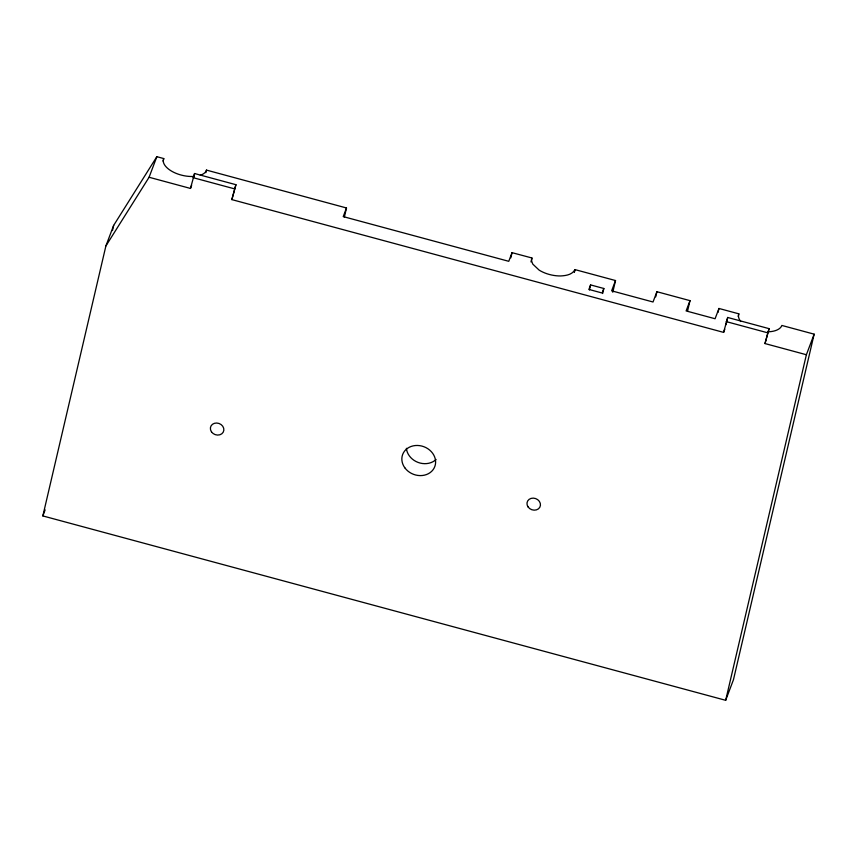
<?xml version="1.0" encoding="UTF-8"?>
<svg xmlns="http://www.w3.org/2000/svg" width="857" height="857" viewBox="0 0 857 857"><rect width="100%" height="100%" fill="white"/><g stroke="black" fill="none" stroke-linecap="round" stroke-linejoin="round"><path stroke-width="1.29" d="M200.281 175.278A22.325 11.355 13.1 0 0 206.141 171.143L206.462 170.093L346.496 207.972L343.228 216.607L508.769 261.31L512.036 252.665L531.897 257.968L531.586 260.935L532.765 264.095L539.16 270.137A22.336 11.366 13.1 0 0 560.692 275.954C565.877 275.665 572.283 274.776 574.918 269.644L574.319 272.247L574.951 269.601L615.519 280.539L612.787 292.237M767.615 331.82A22.325 11.355 13.1 0 0 781.873 325.456L814.15 334.166L733.453 679.74L725.675 700.308L42.85 515.925L105.893 245.948L113.67 225.38L156.852 156.692L163.762 158.566L163.151 161.17M112.46 230.576L113.67 225.38M105.893 245.948L149.086 177.26L190.468 188.433L194.55 173.521L235.932 184.694L231.851 199.606L723.608 332.387L724.776 329.302M193.703 177.12L194.55 173.521M205.851 172.696L206.462 170.093M231.851 199.606L235.932 184.694M344.364 217.1L346.496 207.972M510.815 257.882L512.036 252.665M530.986 261.931L531.897 257.968M589.412 289.945L590.591 284.91L603.842 288.488L602.664 293.523M655.691 296.908L656.912 291.712L690.003 300.646L687.571 311.037M718.059 312.366L718.969 308.466L738.83 313.833A22.325 11.355 13.1 0 0 740.823 321.546M723.608 332.387L727.689 317.465L769.072 328.649L764.99 343.561L806.383 354.734L814.15 334.166M726.008 324.674L727.689 317.465M738.231 316.437L738.83 313.833M764.99 343.561L769.072 328.649M725.675 700.308L806.383 354.734M163.762 158.566L163.216 160.366A22.325 11.355 13.1 0 0 194.41 176.403M149.086 177.26L156.852 156.692M42.85 515.925L45.132 509.883M190.468 188.433L191.636 185.348M590.591 284.91L588.888 289.43L602.128 293.008L603.842 288.488M615.519 280.539L611.63 290.823L653.023 301.996L656.912 291.712M690.003 300.646L686.114 310.93L715.081 318.75L718.969 308.466M192.986 177.635L234.379 188.808M726.136 321.579L767.518 332.762M436.106 459.47A17.172 14.751 20.7 0 1 418.045 462.405A17.172 14.751 20.7 0 1 406.4 448.297M528.083 506.948A6.867 5.903 20.7 0 0 539.76 507.355A6.867 5.903 20.7 0 0 533.3 498.121A6.867 5.903 20.7 0 0 528.083 506.948M211.486 431.853A6.867 5.903 20.7 0 0 223.163 432.271A6.867 5.903 20.7 0 0 216.703 423.026A6.867 5.903 20.7 0 0 211.486 431.853M404.825 467.804A17.172 14.751 20.7 0 0 433.985 468.329A17.172 14.751 20.7 0 0 417.37 445.458A17.172 14.751 20.7 0 0 404.825 467.804"/></g></svg>
